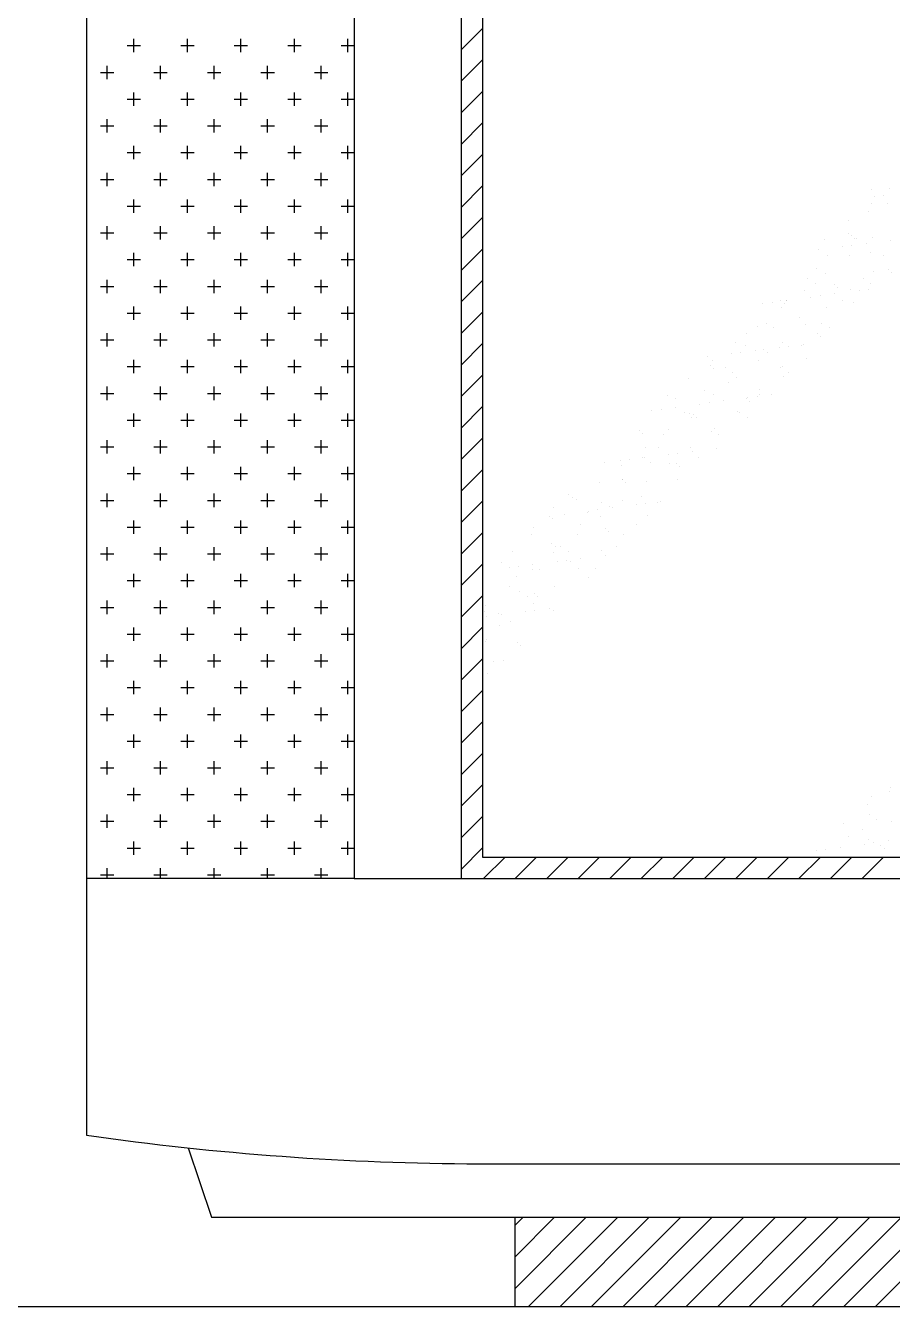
# Model space of a CAD drawing. Header units: inches. Extents: x 11.8 to 54.3, y 10.8 to 35.6.
# Drawn here: x 41.8329 to 42.0758, y 26.4983 to 26.8575 of the extents above; entities that cross this region are included whole.
import ezdxf

# ---------------------------------------------------------------- set-up
doc = ezdxf.new("R2010")
doc.units = ezdxf.units.IN
doc.header["$MEASUREMENT"] = 0
doc.layers.add('02', color=2, linetype='Continuous')
doc.layers.add('1', color=1, linetype='Continuous')

msp = doc.modelspace()

# ---------------------------------------------------------------- linework, layer by layer
at = {"layer": '02'}
for p, q in [((41.84994, 27.17934), (41.84994, 26.54634)), ((41.92494, 27.12934), (41.92494, 26.61834)), ((41.95494, 27.12934), (41.95494, 26.61834)), ((41.96094, 27.12334), (41.96094, 26.62434)), ((41.95494, 26.85069), (41.96094, 26.85669)), ((41.86319, 26.84998), (41.86319, 26.85373)), ((41.87819, 26.84998), (41.87819, 26.85373)), ((41.89319, 26.84998), (41.89319, 26.85373)), ((41.90819, 26.84998), (41.90819, 26.85373)), ((41.92319, 26.84998), (41.92319, 26.85373)), ((41.84994, 26.85185), (41.85007, 26.85185)), ((41.86132, 26.85185), (41.86507, 26.85185)), ((41.87632, 26.85185), (41.88007, 26.85185)), ((41.89132, 26.85185), (41.89507, 26.85185)), ((41.90632, 26.85185), (41.91007, 26.85185)), ((41.92132, 26.85185), (41.92494, 26.85185)), ((41.85569, 26.84248), (41.85569, 26.84623)), ((41.87069, 26.84248), (41.87069, 26.84623)), ((41.88569, 26.84248), (41.88569, 26.84623)), ((41.90069, 26.84248), (41.90069, 26.84623)), ((41.91569, 26.84248), (41.91569, 26.84623)), ((41.95494, 26.84185), (41.96094, 26.84785)), ((41.85382, 26.84435), (41.85757, 26.84435)), ((41.86882, 26.84435), (41.87257, 26.84435)), ((41.88382, 26.84435), (41.88757, 26.84435)), ((41.89882, 26.84435), (41.90257, 26.84435)), ((41.91382, 26.84435), (41.91757, 26.84435)), ((41.86319, 26.83498), (41.86319, 26.83873)), ((41.87819, 26.83498), (41.87819, 26.83873)), ((41.89319, 26.83498), (41.89319, 26.83873)), ((41.90819, 26.83498), (41.90819, 26.83873)), ((41.92319, 26.83498), (41.92319, 26.83873)), ((41.95494, 26.83301), (41.96094, 26.83901)), ((41.84994, 26.83685), (41.85007, 26.83685)), ((41.86132, 26.83685), (41.86507, 26.83685)), ((41.87632, 26.83685), (41.88007, 26.83685)), ((41.89132, 26.83685), (41.89507, 26.83685)), ((41.90632, 26.83685), (41.91007, 26.83685)), ((41.92132, 26.83685), (41.92494, 26.83685)), ((41.85569, 26.82748), (41.85569, 26.83123)), ((41.87069, 26.82748), (41.87069, 26.83123)), ((41.88569, 26.82748), (41.88569, 26.83123)), ((41.90069, 26.82748), (41.90069, 26.83123)), ((41.91569, 26.82748), (41.91569, 26.83123)), ((41.85382, 26.82935), (41.85757, 26.82935)), ((41.86882, 26.82935), (41.87257, 26.82935)), ((41.88382, 26.82935), (41.88757, 26.82935)), ((41.89882, 26.82935), (41.90257, 26.82935)), ((41.91382, 26.82935), (41.91757, 26.82935)), ((41.95494, 26.82418), (41.96094, 26.83018)), ((41.86319, 26.81998), (41.86319, 26.82373)), ((41.87819, 26.81998), (41.87819, 26.82373)), ((41.89319, 26.81998), (41.89319, 26.82373)), ((41.90819, 26.81998), (41.90819, 26.82373)), ((41.92319, 26.81998), (41.92319, 26.82373)), ((41.84994, 26.82185), (41.85007, 26.82185)), ((41.86132, 26.82185), (41.86507, 26.82185)), ((41.87632, 26.82185), (41.88007, 26.82185)), ((41.89132, 26.82185), (41.89507, 26.82185)), ((41.90632, 26.82185), (41.91007, 26.82185)), ((41.92132, 26.82185), (41.92494, 26.82185)), ((41.95494, 26.81534), (41.96094, 26.82134)), ((41.85382, 26.81435), (41.85757, 26.81435)), ((41.85569, 26.81248), (41.85569, 26.81623)), ((41.86882, 26.81435), (41.87257, 26.81435)), ((41.87069, 26.81248), (41.87069, 26.81623)), ((41.88382, 26.81435), (41.88757, 26.81435)), ((41.88569, 26.81248), (41.88569, 26.81623)), ((41.89882, 26.81435), (41.90257, 26.81435)), ((41.90069, 26.81248), (41.90069, 26.81623)), ((41.91382, 26.81435), (41.91757, 26.81435)), ((41.91569, 26.81248), (41.91569, 26.81623)), ((41.95494, 26.8065), (41.96094, 26.8125)), ((42.07005, 26.8115), (42.07005, 26.8115)), ((42.07069, 26.80957), (42.07069, 26.80957)), ((42.07329, 26.80991), (42.07329, 26.80991)), ((42.0751, 26.81168), (42.0751, 26.81168)), ((41.84994, 26.80685), (41.85007, 26.80685)), ((41.86132, 26.80685), (41.86507, 26.80685)), ((41.86319, 26.80498), (41.86319, 26.80873)), ((41.87632, 26.80685), (41.88007, 26.80685)), ((41.87819, 26.80498), (41.87819, 26.80873)), ((41.89132, 26.80685), (41.89507, 26.80685)), ((41.89319, 26.80498), (41.89319, 26.80873)), ((41.90632, 26.80685), (41.91007, 26.80685)), ((41.90819, 26.80498), (41.90819, 26.80873)), ((41.92132, 26.80685), (41.92494, 26.80685)), ((41.92319, 26.80498), (41.92319, 26.80873)), ((42.07, 26.8077), (42.07, 26.8077)), ((42.0744, 26.80752), (42.0744, 26.80752)), ((41.95494, 26.79766), (41.96094, 26.80366)), ((42.06355, 26.80276), (42.06355, 26.80276)), ((42.06922, 26.80548), (42.06922, 26.80548)), ((41.85382, 26.79935), (41.85757, 26.79935)), ((41.85569, 26.79748), (41.85569, 26.80123)), ((41.86882, 26.79935), (41.87257, 26.79935)), ((41.87069, 26.79748), (41.87069, 26.80123)), ((41.88382, 26.79935), (41.88757, 26.79935)), ((41.88569, 26.79748), (41.88569, 26.80123)), ((41.89882, 26.79935), (41.90257, 26.79935)), ((41.90069, 26.79748), (41.90069, 26.80123)), ((41.91382, 26.79935), (41.91757, 26.79935)), ((41.91569, 26.79748), (41.91569, 26.80123)), ((42.06356, 26.79913), (42.06356, 26.79913)), ((42.06435, 26.79857), (42.06435, 26.79857)), ((42.05681, 26.79758), (42.05681, 26.79758)), ((42.06184, 26.79546), (42.06184, 26.79546)), ((42.06444, 26.7958), (42.06444, 26.7958)), ((42.06527, 26.79773), (42.06527, 26.79773)), ((42.06567, 26.79779), (42.06567, 26.79779)), ((42.06851, 26.79633), (42.06851, 26.79633)), ((42.07032, 26.79807), (42.07032, 26.79807)), ((42.0753, 26.79723), (42.0753, 26.79723)), ((41.84994, 26.79185), (41.85007, 26.79185)), ((41.86132, 26.79185), (41.86507, 26.79185)), ((41.86319, 26.78998), (41.86319, 26.79373)), ((41.87632, 26.79185), (41.88007, 26.79185)), ((41.87819, 26.78998), (41.87819, 26.79373)), ((41.89132, 26.79185), (41.89507, 26.79185)), ((41.89319, 26.78998), (41.89319, 26.79373)), ((41.90632, 26.79185), (41.91007, 26.79185)), ((41.90819, 26.78998), (41.90819, 26.79373)), ((41.92132, 26.79185), (41.92494, 26.79185)), ((41.92319, 26.78998), (41.92319, 26.79373)), ((41.95494, 26.78882), (41.96094, 26.79482)), ((42.05505, 26.79456), (42.05505, 26.79456)), ((42.05769, 26.79293), (42.05769, 26.79293)), ((42.06387, 26.79312), (42.06387, 26.79312)), ((42.06962, 26.79374), (42.06962, 26.79374)), ((42.07326, 26.79295), (42.07326, 26.79295)), ((42.05459, 26.78935), (42.05459, 26.78935)), ((42.05713, 26.78795), (42.05713, 26.78795)), ((42.07063, 26.78844), (42.07063, 26.78844)), ((42.0746, 26.78918), (42.0746, 26.78918)), ((42.07552, 26.78833), (42.07552, 26.78833)), ((41.85382, 26.78435), (41.85757, 26.78435)), ((41.85569, 26.78248), (41.85569, 26.78623)), ((41.86882, 26.78435), (41.87257, 26.78435)), ((41.87069, 26.78248), (41.87069, 26.78623)), ((41.88382, 26.78435), (41.88757, 26.78435)), ((41.88569, 26.78248), (41.88569, 26.78623)), ((41.89882, 26.78435), (41.90257, 26.78435)), ((41.90069, 26.78248), (41.90069, 26.78623)), ((41.91382, 26.78435), (41.91757, 26.78435)), ((41.91569, 26.78248), (41.91569, 26.78623)), ((41.95494, 26.77998), (41.96094, 26.78598)), ((42.05203, 26.78658), (42.05203, 26.78658)), ((42.05414, 26.78524), (42.05414, 26.78524)), ((42.05957, 26.78479), (42.05957, 26.78479)), ((42.0676, 26.78661), (42.0676, 26.78661)), ((42.06971, 26.78527), (42.06971, 26.78527)), ((42.0511, 26.78332), (42.0511, 26.78332)), ((42.05299, 26.78135), (42.05299, 26.78135)), ((42.0556, 26.78169), (42.0556, 26.78169)), ((42.05966, 26.78222), (42.05966, 26.78222)), ((42.06049, 26.78395), (42.06049, 26.78395)), ((42.06418, 26.78349), (42.06418, 26.78349)), ((42.06645, 26.78312), (42.06645, 26.78312)), ((42.06905, 26.78346), (42.06905, 26.78346)), ((41.86319, 26.77498), (41.86319, 26.77873)), ((41.87819, 26.77498), (41.87819, 26.77873)), ((41.89319, 26.77498), (41.89319, 26.77873)), ((41.90819, 26.77498), (41.90819, 26.77873)), ((41.92319, 26.77498), (41.92319, 26.77873)), ((41.95494, 26.77114), (41.96094, 26.77714)), ((42.03953, 26.77957), (42.03953, 26.77957)), ((42.04214, 26.77992), (42.04214, 26.77992)), ((42.04454, 26.7804), (42.04454, 26.7804)), ((42.04465, 26.77838), (42.04465, 26.77838)), ((42.04546, 26.77956), (42.04546, 26.77956)), ((42.04616, 26.78038), (42.04616, 26.78038)), ((42.0462, 26.78045), (42.0462, 26.78045)), ((42.05744, 26.77831), (42.05744, 26.77831)), ((42.06173, 26.78041), (42.06173, 26.78041)), ((42.06484, 26.77996), (42.06484, 26.77996)), ((41.84994, 26.77685), (41.85007, 26.77685)), ((41.86132, 26.77685), (41.86507, 26.77685)), ((41.87632, 26.77685), (41.88007, 26.77685)), ((41.89132, 26.77685), (41.89507, 26.77685)), ((41.90632, 26.77685), (41.91007, 26.77685)), ((41.92132, 26.77685), (41.92494, 26.77685)), ((42.0405, 26.77404), (42.0405, 26.77404)), ((42.04981, 26.77557), (42.04981, 26.77557)), ((42.05141, 26.77369), (42.05141, 26.77369)), ((42.05607, 26.77406), (42.05607, 26.77406)), ((41.85569, 26.76748), (41.85569, 26.77123)), ((41.87069, 26.76748), (41.87069, 26.77123)), ((41.88569, 26.76748), (41.88569, 26.77123)), ((41.90069, 26.76748), (41.90069, 26.77123)), ((41.91569, 26.76748), (41.91569, 26.77123)), ((42.03478, 26.77118), (42.03478, 26.77118)), ((42.03791, 26.7732), (42.03791, 26.7732)), ((42.04261, 26.77269), (42.04261, 26.77269)), ((42.05478, 26.77101), (42.05478, 26.77101)), ((42.05571, 26.77017), (42.05571, 26.77017)), ((42.05818, 26.77272), (42.05818, 26.77272)), ((41.85382, 26.76935), (41.85757, 26.76935)), ((41.86882, 26.76935), (41.87257, 26.76935)), ((41.88382, 26.76935), (41.88757, 26.76935)), ((41.89882, 26.76935), (41.90257, 26.76935)), ((41.91382, 26.76935), (41.91757, 26.76935)), ((41.95494, 26.7623), (41.96094, 26.7683)), ((42.03188, 26.76858), (42.03188, 26.76858)), ((42.03463, 26.76783), (42.03463, 26.76783)), ((42.03735, 26.76634), (42.03735, 26.76634)), ((42.03975, 26.76662), (42.03975, 26.76662)), ((42.04414, 26.76723), (42.04414, 26.76723)), ((42.04497, 26.76874), (42.04497, 26.76874)), ((42.04675, 26.76758), (42.04675, 26.76758)), ((42.0502, 26.76786), (42.0502, 26.76786)), ((42.05081, 26.76811), (42.05081, 26.76811)), ((41.86319, 26.75998), (41.86319, 26.76373)), ((41.87819, 26.75998), (41.87819, 26.76373)), ((41.89319, 26.75998), (41.89319, 26.76373)), ((41.90819, 26.75998), (41.90819, 26.76373)), ((41.92319, 26.75998), (41.92319, 26.76373)), ((42.02389, 26.76457), (42.02389, 26.76457)), ((42.02543, 26.76363), (42.02543, 26.76363)), ((42.03068, 26.76546), (42.03068, 26.76546)), ((42.03329, 26.76581), (42.03329, 26.76581)), ((42.03822, 26.76357), (42.03822, 26.76357)), ((42.04068, 26.76578), (42.04068, 26.76578)), ((42.05173, 26.76405), (42.05173, 26.76405)), ((41.84994, 26.76185), (41.85007, 26.76185)), ((41.86132, 26.76185), (41.86507, 26.76185)), ((41.87632, 26.76185), (41.88007, 26.76185)), ((41.89132, 26.76185), (41.89507, 26.76185)), ((41.90632, 26.76185), (41.91007, 26.76185)), ((41.92132, 26.76185), (41.92494, 26.76185)), ((41.95494, 26.75346), (41.96094, 26.75946)), ((42.02472, 26.76224), (42.02472, 26.76224)), ((42.02564, 26.76139), (42.02564, 26.76139)), ((42.02897, 26.76149), (42.02897, 26.76149)), ((42.03107, 26.76014), (42.03107, 26.76014)), ((42.04454, 26.76152), (42.04454, 26.76152)), ((42.04503, 26.76179), (42.04503, 26.76179)), ((42.04528, 26.75911), (42.04528, 26.75911)), ((42.04664, 26.76017), (42.04664, 26.76017)), ((41.85569, 26.75248), (41.85569, 26.75623)), ((41.87069, 26.75248), (41.87069, 26.75623)), ((41.88569, 26.75248), (41.88569, 26.75623)), ((41.90069, 26.75248), (41.90069, 26.75623)), ((41.91569, 26.75248), (41.91569, 26.75623)), ((42.01869, 26.75845), (42.01869, 26.75845)), ((42.02999, 26.7574), (42.02999, 26.7574)), ((42.03219, 26.75894), (42.03219, 26.75894)), ((41.85382, 26.75435), (41.85757, 26.75435)), ((41.86882, 26.75435), (41.87257, 26.75435)), ((41.88382, 26.75435), (41.88757, 26.75435)), ((41.89882, 26.75435), (41.90257, 26.75435)), ((41.91382, 26.75435), (41.91757, 26.75435)), ((42.01266, 26.75383), (42.01266, 26.75383)), ((42.01496, 26.75302), (42.01496, 26.75302)), ((42.02309, 26.75528), (42.02309, 26.75528)), ((42.02575, 26.75399), (42.02575, 26.75399)), ((42.0285, 26.75223), (42.0285, 26.75223)), ((42.03497, 26.75284), (42.03497, 26.75284)), ((42.03529, 26.75312), (42.03529, 26.75312)), ((42.03589, 26.752), (42.03589, 26.752)), ((42.0379, 26.75347), (42.0379, 26.75347)), ((42.03854, 26.75393), (42.03854, 26.75393)), ((42.03866, 26.75531), (42.03866, 26.75531)), ((42.04196, 26.754), (42.04196, 26.754)), ((41.86319, 26.74498), (41.86319, 26.74873)), ((41.87819, 26.74498), (41.87819, 26.74873)), ((41.89319, 26.74498), (41.89319, 26.74873)), ((41.90819, 26.74498), (41.90819, 26.74873)), ((41.92319, 26.74498), (41.92319, 26.74873)), ((41.95494, 26.74463), (41.96094, 26.75063)), ((42.00838, 26.74958), (42.00838, 26.74958)), ((42.01098, 26.74992), (42.01098, 26.74992)), ((42.01504, 26.75046), (42.01504, 26.75046)), ((42.01743, 26.74894), (42.01743, 26.74894)), ((42.019, 26.74882), (42.019, 26.74882)), ((42.01994, 26.74846), (42.01994, 26.74846)), ((42.02184, 26.75135), (42.02184, 26.75135)), ((42.02444, 26.75169), (42.02444, 26.75169)), ((42.03251, 26.74931), (42.03251, 26.74931)), ((42.033, 26.74897), (42.033, 26.74897)), ((41.84994, 26.74685), (41.85007, 26.74685)), ((41.86132, 26.74685), (41.86507, 26.74685)), ((41.87632, 26.74685), (41.88007, 26.74685)), ((41.89132, 26.74685), (41.89507, 26.74685)), ((41.90632, 26.74685), (41.91007, 26.74685)), ((41.92132, 26.74685), (41.92494, 26.74685)), ((42.01954, 26.7476), (42.01954, 26.7476)), ((42.02086, 26.74761), (42.02086, 26.74761)), ((42.03511, 26.74762), (42.03511, 26.74762)), ((41.85569, 26.73748), (41.85569, 26.74123)), ((41.87069, 26.73748), (41.87069, 26.74123)), ((41.88569, 26.73748), (41.88569, 26.74123)), ((41.90069, 26.73748), (41.90069, 26.74123)), ((41.91569, 26.73748), (41.91569, 26.74123)), ((41.95494, 26.73579), (41.96094, 26.74179)), ((42.00491, 26.74407), (42.00491, 26.74407)), ((42.00583, 26.74322), (42.00583, 26.74322)), ((42.01156, 26.74273), (42.01156, 26.74273)), ((42.01297, 26.74419), (42.01297, 26.74419)), ((42.02521, 26.74363), (42.02521, 26.74363)), ((42.02606, 26.74436), (42.02606, 26.74436)), ((42.02713, 26.74276), (42.02713, 26.74276)), ((41.85382, 26.73935), (41.85757, 26.73935)), ((41.86882, 26.73935), (41.87257, 26.73935)), ((41.88382, 26.73935), (41.88757, 26.73935)), ((41.89882, 26.73935), (41.90257, 26.73935)), ((41.91382, 26.73935), (41.91757, 26.73935)), ((42.00653, 26.73925), (42.00653, 26.73925)), ((42.01018, 26.73924), (42.01018, 26.73924)), ((42.01559, 26.73758), (42.01559, 26.73758)), ((42.01932, 26.73919), (42.01932, 26.73919)), ((42.01965, 26.73812), (42.01965, 26.73812)), ((42.02645, 26.73901), (42.02645, 26.73901)), ((41.99515, 26.73485), (41.99515, 26.73485)), ((41.99953, 26.73547), (41.99953, 26.73547)), ((41.99978, 26.73407), (41.99978, 26.73407)), ((42.00213, 26.73581), (42.00213, 26.73581)), ((42.0059, 26.73639), (42.0059, 26.73639)), ((42.0062, 26.73635), (42.0062, 26.73635)), ((42.00801, 26.73505), (42.00801, 26.73505)), ((42.01299, 26.73724), (42.01299, 26.73724)), ((42.01329, 26.73456), (42.01329, 26.73456)), ((42.01516, 26.73468), (42.01516, 26.73468)), ((42.02147, 26.73642), (42.02147, 26.73642)), ((41.84994, 26.73185), (41.85007, 26.73185)), ((41.86132, 26.73185), (41.86507, 26.73185)), ((41.86319, 26.72998), (41.86319, 26.73373)), ((41.87632, 26.73185), (41.88007, 26.73185)), ((41.87819, 26.72998), (41.87819, 26.73373)), ((41.89132, 26.73185), (41.89507, 26.73185)), ((41.89319, 26.72998), (41.89319, 26.73373)), ((41.90632, 26.73185), (41.91007, 26.73185)), ((41.90819, 26.72998), (41.90819, 26.73373)), ((41.92132, 26.73185), (41.92494, 26.73185)), ((41.92319, 26.72998), (41.92319, 26.73373)), ((41.95494, 26.72695), (41.96094, 26.73295)), ((42.00013, 26.73029), (42.00013, 26.73029)), ((42.01608, 26.73383), (42.01608, 26.73383)), ((41.99375, 26.72945), (41.99375, 26.72945)), ((42.00003, 26.73018), (42.00003, 26.73018)), ((42.00105, 26.72944), (42.00105, 26.72944)), ((42.00684, 26.72961), (42.00684, 26.72961)), ((42.0156, 26.73021), (42.0156, 26.73021)), ((41.85382, 26.72435), (41.85757, 26.72435)), ((41.85569, 26.72248), (41.85569, 26.72623)), ((41.86882, 26.72435), (41.87257, 26.72435)), ((41.87069, 26.72248), (41.87069, 26.72623)), ((41.88382, 26.72435), (41.88757, 26.72435)), ((41.88569, 26.72248), (41.88569, 26.72623)), ((41.89882, 26.72435), (41.90257, 26.72435)), ((41.90069, 26.72248), (41.90069, 26.72623)), ((41.91382, 26.72435), (41.91757, 26.72435)), ((41.91569, 26.72248), (41.91569, 26.72623)), ((41.95494, 26.71811), (41.96094, 26.72411)), ((41.9851, 26.7259), (41.9851, 26.7259)), ((41.98602, 26.72506), (41.98602, 26.72506)), ((41.98731, 26.7245), (41.98731, 26.7245)), ((41.99437, 26.72384), (41.99437, 26.72384)), ((42.0001, 26.72444), (42.0001, 26.72444)), ((42.00414, 26.72313), (42.00414, 26.72313)), ((42.0054, 26.72546), (42.0054, 26.72546)), ((42.00674, 26.72347), (42.00674, 26.72347)), ((42.00994, 26.72387), (42.00994, 26.72387)), ((42.01081, 26.72401), (42.01081, 26.72401)), ((41.97982, 26.71993), (41.97982, 26.71993)), ((41.98091, 26.72247), (41.98091, 26.72247)), ((41.98389, 26.72046), (41.98389, 26.72046)), ((41.99037, 26.72107), (41.99037, 26.72107)), ((41.99068, 26.72136), (41.99068, 26.72136)), ((41.99328, 26.7217), (41.99328, 26.7217)), ((41.99407, 26.71981), (41.99407, 26.71981)), ((41.99648, 26.7225), (41.99648, 26.7225)), ((41.99735, 26.72224), (41.99735, 26.72224)), ((42.00716, 26.71998), (42.00716, 26.71998)), ((41.84994, 26.71685), (41.85007, 26.71685)), ((41.86132, 26.71685), (41.86507, 26.71685)), ((41.86319, 26.71498), (41.86319, 26.71873)), ((41.87632, 26.71685), (41.88007, 26.71685)), ((41.87819, 26.71498), (41.87819, 26.71873)), ((41.89132, 26.71685), (41.89507, 26.71685)), ((41.89319, 26.71498), (41.89319, 26.71873)), ((41.90632, 26.71685), (41.91007, 26.71685)), ((41.90819, 26.71498), (41.90819, 26.71873)), ((41.92132, 26.71685), (41.92494, 26.71685)), ((41.92319, 26.71498), (41.92319, 26.71873)), ((41.97534, 26.71668), (41.97534, 26.71668)), ((41.98057, 26.71933), (41.98057, 26.71933)), ((41.9885, 26.71763), (41.9885, 26.71763)), ((41.99535, 26.71651), (41.99535, 26.71651)), ((42.00407, 26.71766), (42.00407, 26.71766)), ((41.95494, 26.70927), (41.96094, 26.71527)), ((41.97454, 26.7147), (41.97454, 26.7147)), ((41.98762, 26.71487), (41.98762, 26.71487)), ((41.99627, 26.71567), (41.99627, 26.71567)), ((42.00041, 26.7148), (42.00041, 26.7148)), ((41.85382, 26.70935), (41.85757, 26.70935)), ((41.85569, 26.70748), (41.85569, 26.71123)), ((41.86882, 26.70935), (41.87257, 26.70935)), ((41.87069, 26.70748), (41.87069, 26.71123)), ((41.88382, 26.70935), (41.88757, 26.70935)), ((41.88569, 26.70748), (41.88569, 26.71123)), ((41.89882, 26.70935), (41.90257, 26.70935)), ((41.90069, 26.70748), (41.90069, 26.71123)), ((41.91382, 26.70935), (41.91757, 26.70935)), ((41.91569, 26.70748), (41.91569, 26.71123)), ((41.96937, 26.70992), (41.96937, 26.70992)), ((41.98031, 26.71212), (41.98031, 26.71212)), ((41.98088, 26.70969), (41.98088, 26.70969)), ((41.98124, 26.71128), (41.98124, 26.71128)), ((41.98284, 26.71129), (41.98284, 26.71129)), ((41.98494, 26.70995), (41.98494, 26.70995)), ((41.99438, 26.71018), (41.99438, 26.71018)), ((41.99529, 26.70902), (41.99529, 26.70902)), ((41.99841, 26.71132), (41.99841, 26.71132)), ((41.95494, 26.70043), (41.96094, 26.70643)), ((41.96621, 26.70689), (41.96621, 26.70689)), ((41.96837, 26.70548), (41.96837, 26.70548)), ((41.97097, 26.70582), (41.97097, 26.70582)), ((41.97504, 26.70635), (41.97504, 26.70635)), ((41.98183, 26.70725), (41.98183, 26.70725)), ((41.98443, 26.70759), (41.98443, 26.70759)), ((41.98559, 26.70729), (41.98559, 26.70729)), ((41.98794, 26.70523), (41.98794, 26.70523)), ((41.9885, 26.70813), (41.9885, 26.70813)), ((41.84994, 26.70185), (41.85007, 26.70185)), ((41.86132, 26.70185), (41.86507, 26.70185)), ((41.86319, 26.69998), (41.86319, 26.70373)), ((41.87632, 26.70185), (41.88007, 26.70185)), ((41.87819, 26.69998), (41.87819, 26.70373)), ((41.89132, 26.70185), (41.89507, 26.70185)), ((41.89319, 26.69998), (41.89319, 26.70373)), ((41.90632, 26.70185), (41.91007, 26.70185)), ((41.90819, 26.69998), (41.90819, 26.70373)), ((41.92132, 26.70185), (41.92494, 26.70185)), ((41.92319, 26.69998), (41.92319, 26.70373)), ((41.97056, 26.7029), (41.97056, 26.7029)), ((41.97485, 26.70507), (41.97485, 26.70507)), ((41.97696, 26.70508), (41.97696, 26.70508)), ((41.99056, 26.70273), (41.99056, 26.70273)), ((41.99253, 26.70511), (41.99253, 26.70511)), ((41.9684, 26.70012), (41.9684, 26.70012)), ((41.9713, 26.69874), (41.9713, 26.69874)), ((41.97553, 26.69834), (41.97553, 26.69834)), ((41.9812, 26.70006), (41.9812, 26.70006)), ((41.85569, 26.69248), (41.85569, 26.69623)), ((41.87069, 26.69248), (41.87069, 26.69623)), ((41.88569, 26.69248), (41.88569, 26.69623)), ((41.90069, 26.69248), (41.90069, 26.69623)), ((41.91569, 26.69248), (41.91569, 26.69623)), ((41.95494, 26.69159), (41.96094, 26.69759)), ((41.96166, 26.69494), (41.96166, 26.69494)), ((41.97341, 26.6974), (41.97341, 26.6974)), ((41.97517, 26.69543), (41.97517, 26.69543)), ((41.97645, 26.6975), (41.97645, 26.6975)), ((41.85382, 26.69435), (41.85757, 26.69435)), ((41.86882, 26.69435), (41.87257, 26.69435)), ((41.88382, 26.69435), (41.88757, 26.69435)), ((41.89882, 26.69435), (41.90257, 26.69435)), ((41.91382, 26.69435), (41.91757, 26.69435)), ((41.96142, 26.69311), (41.96142, 26.69311)), ((41.96213, 26.69171), (41.96213, 26.69171)), ((41.96543, 26.69254), (41.96543, 26.69254)), ((41.96619, 26.69224), (41.96619, 26.69224)), ((41.97298, 26.69314), (41.97298, 26.69314)), ((41.97558, 26.69348), (41.97558, 26.69348)), ((41.97965, 26.69402), (41.97965, 26.69402)), ((41.9808, 26.69351), (41.9808, 26.69351)), ((41.86319, 26.68498), (41.86319, 26.68873)), ((41.87819, 26.68498), (41.87819, 26.68873)), ((41.89319, 26.68498), (41.89319, 26.68873)), ((41.90819, 26.68498), (41.90819, 26.68873)), ((41.92319, 26.68498), (41.92319, 26.68873)), ((41.95494, 26.68275), (41.96094, 26.68875)), ((41.96577, 26.68912), (41.96577, 26.68912)), ((41.96872, 26.69048), (41.96872, 26.69048)), ((41.84994, 26.68685), (41.85007, 26.68685)), ((41.86132, 26.68685), (41.86507, 26.68685)), ((41.87632, 26.68685), (41.88007, 26.68685)), ((41.89132, 26.68685), (41.89507, 26.68685)), ((41.90632, 26.68685), (41.91007, 26.68685)), ((41.92132, 26.68685), (41.92494, 26.68685)), ((41.96188, 26.68485), (41.96188, 26.68485)), ((41.96198, 26.68531), (41.96198, 26.68531)), ((41.97075, 26.68456), (41.97075, 26.68456)), ((41.97167, 26.68372), (41.97167, 26.68372)), ((41.85569, 26.67748), (41.85569, 26.68123)), ((41.87069, 26.67748), (41.87069, 26.68123)), ((41.88569, 26.67748), (41.88569, 26.68123)), ((41.90069, 26.67748), (41.90069, 26.68123)), ((41.91569, 26.67748), (41.91569, 26.68123)), ((41.85382, 26.67935), (41.85757, 26.67935)), ((41.86882, 26.67935), (41.87257, 26.67935)), ((41.88382, 26.67935), (41.88757, 26.67935)), ((41.89882, 26.67935), (41.90257, 26.67935)), ((41.91382, 26.67935), (41.91757, 26.67935)), ((41.95494, 26.67392), (41.96094, 26.67992)), ((41.96413, 26.67903), (41.96413, 26.67903)), ((41.96674, 26.67937), (41.96674, 26.67937)), ((41.86319, 26.66998), (41.86319, 26.67373)), ((41.87819, 26.66998), (41.87819, 26.67373)), ((41.89319, 26.66998), (41.89319, 26.67373)), ((41.90819, 26.66998), (41.90819, 26.67373)), ((41.92319, 26.66998), (41.92319, 26.67373)), ((41.96099, 26.67534), (41.96099, 26.67534)), ((41.96229, 26.67568), (41.96229, 26.67568)), ((41.84994, 26.67185), (41.85007, 26.67185)), ((41.86132, 26.67185), (41.86507, 26.67185)), ((41.87632, 26.67185), (41.88007, 26.67185)), ((41.89132, 26.67185), (41.89507, 26.67185)), ((41.90632, 26.67185), (41.91007, 26.67185)), ((41.92132, 26.67185), (41.92494, 26.67185)), ((41.95494, 26.66508), (41.96094, 26.67108)), ((41.85569, 26.66248), (41.85569, 26.66623)), ((41.87069, 26.66248), (41.87069, 26.66623)), ((41.88569, 26.66248), (41.88569, 26.66623)), ((41.90069, 26.66248), (41.90069, 26.66623)), ((41.91569, 26.66248), (41.91569, 26.66623)), ((41.85382, 26.66435), (41.85757, 26.66435)), ((41.86882, 26.66435), (41.87257, 26.66435)), ((41.88382, 26.66435), (41.88757, 26.66435)), ((41.89882, 26.66435), (41.90257, 26.66435)), ((41.91382, 26.66435), (41.91757, 26.66435)), ((41.95494, 26.65624), (41.96094, 26.66224)), ((41.86319, 26.65498), (41.86319, 26.65873)), ((41.87819, 26.65498), (41.87819, 26.65873)), ((41.89319, 26.65498), (41.89319, 26.65873)), ((41.90819, 26.65498), (41.90819, 26.65873)), ((41.92319, 26.65498), (41.92319, 26.65873)), ((41.84994, 26.65685), (41.85007, 26.65685)), ((41.86132, 26.65685), (41.86507, 26.65685)), ((41.87632, 26.65685), (41.88007, 26.65685)), ((41.89132, 26.65685), (41.89507, 26.65685)), ((41.90632, 26.65685), (41.91007, 26.65685)), ((41.92132, 26.65685), (41.92494, 26.65685)), ((41.95494, 26.6474), (41.96094, 26.6534)), ((41.85382, 26.64935), (41.85757, 26.64935)), ((41.85569, 26.64748), (41.85569, 26.65123)), ((41.86882, 26.64935), (41.87257, 26.64935)), ((41.87069, 26.64748), (41.87069, 26.65123)), ((41.88382, 26.64935), (41.88757, 26.64935)), ((41.88569, 26.64748), (41.88569, 26.65123)), ((41.89882, 26.64935), (41.90257, 26.64935)), ((41.90069, 26.64748), (41.90069, 26.65123)), ((41.91382, 26.64935), (41.91757, 26.64935)), ((41.91569, 26.64748), (41.91569, 26.65123)), ((41.95494, 26.63856), (41.96094, 26.64456)), ((41.84994, 26.64185), (41.85007, 26.64185)), ((41.86132, 26.64185), (41.86507, 26.64185)), ((41.86319, 26.63998), (41.86319, 26.64373)), ((41.87632, 26.64185), (41.88007, 26.64185)), ((41.87819, 26.63998), (41.87819, 26.64373)), ((41.89132, 26.64185), (41.89507, 26.64185)), ((41.89319, 26.63998), (41.89319, 26.64373)), ((41.90632, 26.64185), (41.91007, 26.64185)), ((41.90819, 26.63998), (41.90819, 26.64373)), ((41.92132, 26.64185), (41.92494, 26.64185)), ((41.92319, 26.63998), (41.92319, 26.64373)), ((42.06999, 26.64118), (42.06999, 26.64118)), ((42.07501, 26.64262), (42.07501, 26.64262)), ((42.07536, 26.64392), (42.07536, 26.64392)), ((42.06891, 26.63898), (42.06891, 26.63898)), ((41.85382, 26.63435), (41.85757, 26.63435)), ((41.85569, 26.63248), (41.85569, 26.63623)), ((41.86882, 26.63435), (41.87257, 26.63435)), ((41.87069, 26.63248), (41.87069, 26.63623)), ((41.88382, 26.63435), (41.88757, 26.63435)), ((41.88569, 26.63248), (41.88569, 26.63623)), ((41.89882, 26.63435), (41.90257, 26.63435)), ((41.90069, 26.63248), (41.90069, 26.63623)), ((41.91382, 26.63435), (41.91757, 26.63435)), ((41.91569, 26.63248), (41.91569, 26.63623)), ((41.95494, 26.62972), (41.96094, 26.63572)), ((42.06217, 26.6338), (42.06217, 26.6338)), ((42.06935, 26.63628), (42.06935, 26.63628)), ((42.07146, 26.63494), (42.07146, 26.63494)), ((42.07567, 26.63429), (42.07567, 26.63429)), ((42.06348, 26.63007), (42.06348, 26.63007)), ((42.06757, 26.63217), (42.06757, 26.63217)), ((41.84994, 26.62685), (41.85007, 26.62685)), ((41.86132, 26.62685), (41.86507, 26.62685)), ((41.86319, 26.62498), (41.86319, 26.62873)), ((41.87632, 26.62685), (41.88007, 26.62685)), ((41.87819, 26.62498), (41.87819, 26.62873)), ((41.89132, 26.62685), (41.89507, 26.62685)), ((41.89319, 26.62498), (41.89319, 26.62873)), ((41.90632, 26.62685), (41.91007, 26.62685)), ((41.90819, 26.62498), (41.90819, 26.62873)), ((41.92132, 26.62685), (41.92494, 26.62685)), ((41.92319, 26.62498), (41.92319, 26.62873)), ((41.95494, 26.62088), (41.96094, 26.62688)), ((42.05448, 26.62619), (42.05448, 26.62619)), ((42.05708, 26.62653), (42.05708, 26.62653)), ((42.06114, 26.62707), (42.06114, 26.62707)), ((42.06794, 26.62796), (42.06794, 26.62796)), ((42.06922, 26.62934), (42.06922, 26.62934)), ((42.07054, 26.62831), (42.07054, 26.62831)), ((42.07255, 26.6276), (42.07255, 26.6276)), ((42.07347, 26.62676), (42.07347, 26.62676)), ((42.0746, 26.62884), (42.0746, 26.62884)), ((41.96094, 26.62434), (42.62094, 26.62434)), ((41.96123, 26.61834), (41.96723, 26.62434)), ((41.97007, 26.61834), (41.97607, 26.62434)), ((41.97891, 26.61834), (41.98491, 26.62434)), ((41.98775, 26.61834), (41.99375, 26.62434)), ((41.99659, 26.61834), (42.00259, 26.62434)), ((42.00543, 26.61834), (42.01143, 26.62434)), ((42.01427, 26.61834), (42.02027, 26.62434)), ((42.0231, 26.61834), (42.0291, 26.62434)), ((42.03194, 26.61834), (42.03794, 26.62434)), ((42.04078, 26.61834), (42.04678, 26.62434)), ((42.04962, 26.61834), (42.05562, 26.62434)), ((42.05846, 26.61834), (42.06446, 26.62434)), ((42.0673, 26.61834), (42.0733, 26.62434)), ((41.85382, 26.61935), (41.85757, 26.61935)), ((41.85569, 26.61834), (41.85569, 26.62123)), ((41.86882, 26.61935), (41.87257, 26.61935)), ((41.87069, 26.61834), (41.87069, 26.62123)), ((41.88382, 26.61935), (41.88757, 26.61935)), ((41.88569, 26.61834), (41.88569, 26.62123)), ((41.89882, 26.61935), (41.90257, 26.61935)), ((41.90069, 26.61834), (41.90069, 26.62123)), ((41.91382, 26.61935), (41.91757, 26.61935)), ((41.91569, 26.61834), (41.91569, 26.62123)), ((41.92494, 26.61834), (41.84994, 26.61834)), ((41.92494, 26.61834), (41.95494, 26.61834)), ((41.95494, 26.61834), (42.62694, 26.61834)), ((41.87846, 26.54278), (41.88494, 26.52334)), ((41.95994, 26.53834), (42.62194, 26.53834)), ((41.88494, 26.52334), (42.69694, 26.52334)), ((41.96994, 26.52334), (41.96994, 26.49834)), ((41.96994, 26.52098), (41.9723, 26.52334)), ((41.96994, 26.51214), (41.98114, 26.52334)), ((41.96994, 26.5033), (41.98998, 26.52334)), ((41.97381, 26.49834), (41.99881, 26.52334)), ((41.98265, 26.49834), (42.00765, 26.52334)), ((41.99149, 26.49834), (42.01649, 26.52334)), ((42.00033, 26.49834), (42.02533, 26.52334)), ((42.00917, 26.49834), (42.03417, 26.52334)), ((42.01801, 26.49834), (42.04301, 26.52334)), ((42.02685, 26.49834), (42.05185, 26.52334)), ((42.03569, 26.49834), (42.06069, 26.52334)), ((42.04453, 26.49834), (42.06953, 26.52334)), ((42.05336, 26.49834), (42.07836, 26.52334)), ((42.0622, 26.49834), (42.0872, 26.52334)), ((42.07104, 26.49834), (42.09604, 26.52334)), ((41.96994, 26.49834), (42.61194, 26.49834))]:
    msp.add_line(p, q, dxfattribs=at)
msp.add_arc((41.9622, 27.32971), 0.79138, 261.8446, 269.83611, dxfattribs=at)
at = {"layer": '1'}
msp.add_line((33.61524, 26.49834), (53.94144, 26.49834), dxfattribs=at)

doc.saveas('drawing.dxf')
